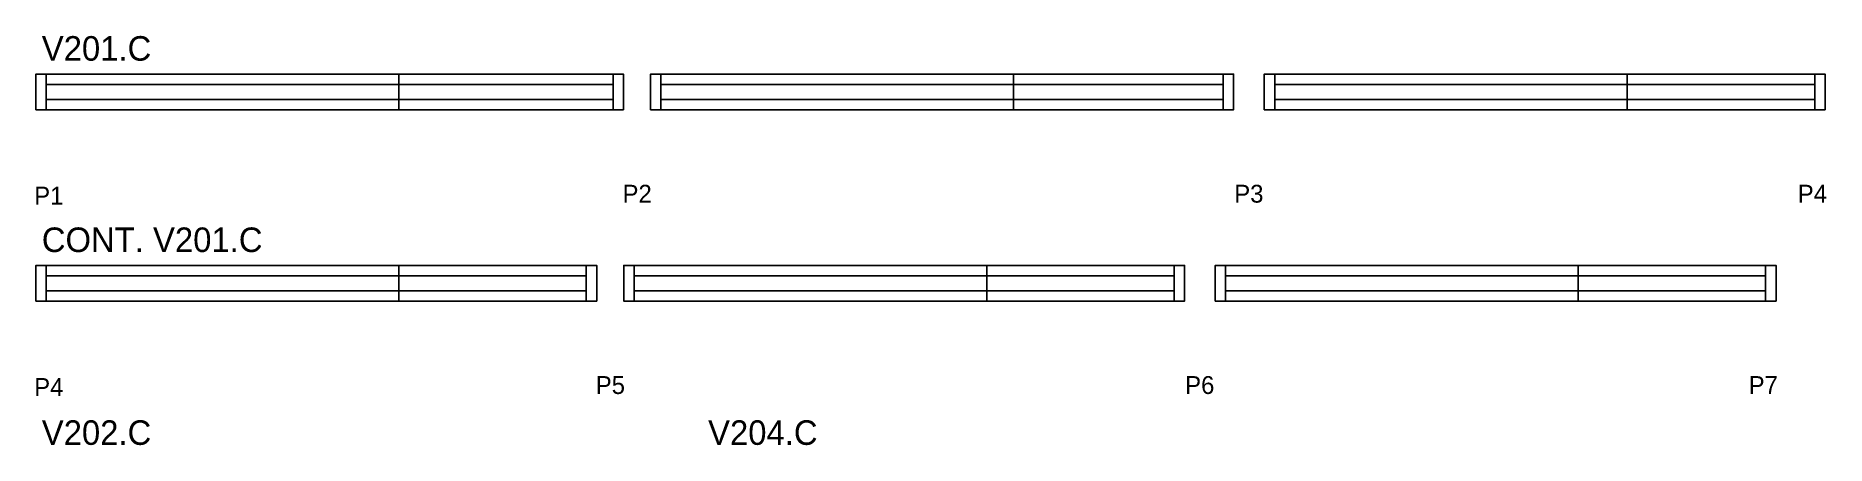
# Model space of a CAD drawing. Header units: metres. Extents: x 1674 to 2878, y 17477 to 17752.
import ezdxf

# ---------------------------------------------------------------- set-up
doc = ezdxf.new("R2010")
doc.units = ezdxf.units.M
for name, color, linetype in [('5', 7, 'Continuous'), ('NOMENCLATURA', 7, 'Continuous'), ('Painéis', 7, 'Continuous'), ('SARR_2.2x7', 7, 'Continuous')]:
    doc.layers.add(name, color=color, linetype=linetype)

msp = doc.modelspace()

# ---------------------------------------------------------------- linework, layer by layer
at = {"layer": 'Painéis', "color": 7, "lineweight": 25}
for points in [[(1918.2, 17702.1), (1674.2, 17702.1), (1674.2, 17726.1), (1918.2, 17726.1)], [(1918.2, 17726.1), (2069.2, 17726.1), (2069.2, 17702.1), (1918.2, 17702.1)], [(2331.4, 17702.1), (2087.4, 17702.1), (2087.4, 17726.1), (2331.4, 17726.1)], [(2331.4, 17726.1), (2479.4, 17726.1), (2479.4, 17702.1), (2331.4, 17702.1)], [(2744, 17702.1), (2500, 17702.1), (2500, 17726.1), (2744, 17726.1)], [(2744, 17726.1), (2877, 17726.1), (2877, 17702.1), (2744, 17702.1)], [(1918.2, 17573.5), (1674.2, 17573.5), (1674.2, 17597.5), (1918.2, 17597.5)], [(1918.2, 17597.5), (2051.2, 17597.5), (2051.2, 17573.5), (1918.2, 17573.5)], [(2313.4, 17573.5), (2069.4, 17573.5), (2069.4, 17597.5), (2313.4, 17597.5)], [(2313.4, 17597.5), (2446.4, 17597.5), (2446.4, 17573.5), (2313.4, 17573.5)], [(2711, 17573.5), (2467, 17573.5), (2467, 17597.5), (2711, 17597.5)], [(2711, 17597.5), (2844, 17597.5), (2844, 17573.5), (2711, 17573.5)]]:
    msp.add_lwpolyline(points, close=True, dxfattribs=at)
at = {"layer": 'SARR_2.2x7', "color": 7, "lineweight": 25}
for p, q in [((1681.2, 17726.1), (1681.2, 17702.1)), ((1918.2, 17719.1), (1681.2, 17719.1)), ((2062.2, 17719.1), (1918.2, 17719.1)), ((2062.2, 17726.1), (2062.2, 17702.1)), ((2094.4, 17726.1), (2094.4, 17702.1)), ((2331.4, 17719.1), (2094.4, 17719.1)), ((2472.4, 17719.1), (2331.4, 17719.1)), ((2472.4, 17726.1), (2472.4, 17702.1)), ((2507, 17726.1), (2507, 17702.1)), ((2744, 17719.1), (2507, 17719.1)), ((2870, 17719.1), (2744, 17719.1)), ((2870, 17726.1), (2870, 17702.1)), ((1681.2, 17709.1), (1918.2, 17709.1)), ((1918.2, 17709.1), (2062.2, 17709.1)), ((2094.4, 17709.1), (2331.4, 17709.1)), ((2331.4, 17709.1), (2472.4, 17709.1)), ((2507, 17709.1), (2744, 17709.1)), ((2744, 17709.1), (2870, 17709.1)), ((1681.2, 17597.5), (1681.2, 17573.5)), ((2044.2, 17597.5), (2044.2, 17573.5)), ((2076.4, 17597.5), (2076.4, 17573.5)), ((2439.4, 17597.5), (2439.4, 17573.5)), ((2474, 17597.5), (2474, 17573.5)), ((2837, 17597.5), (2837, 17573.5)), ((1918.2, 17590.5), (1681.2, 17590.5)), ((2044.2, 17590.5), (1918.2, 17590.5)), ((2313.4, 17590.5), (2076.4, 17590.5)), ((2439.4, 17590.5), (2313.4, 17590.5)), ((2711, 17590.5), (2474, 17590.5)), ((2837, 17590.5), (2711, 17590.5)), ((1681.2, 17580.5), (1918.2, 17580.5)), ((1918.2, 17580.5), (2044.2, 17580.5)), ((2076.4, 17580.5), (2313.4, 17580.5)), ((2313.4, 17580.5), (2439.4, 17580.5)), ((2474, 17580.5), (2711, 17580.5)), ((2711, 17580.5), (2837, 17580.5))]:
    msp.add_line(p, q, dxfattribs=at)

# ---------------------------------------------------------------- texts
at = {"layer": '5', "color": 7, "lineweight": 25}
for s, p in [('P1', (1673.1, 17638.4)), ('P2', (2068.6, 17639.7)), ('P3', (2479.8, 17639.7)), ('P4', (2858.6, 17639.7)), ('P4', (1673.1, 17509.8)), ('P5', (2050.6, 17511.1)), ('P6', (2446.8, 17511.1)), ('P7', (2825.6, 17511.1))]:
    msp.add_text(s, height=12, dxfattribs=at).set_placement(p)
at = {"layer": 'NOMENCLATURA', "color": 7, "lineweight": 25}
for s, p in [('V201.C', (1678.2, 17735.1)), ('CONT. V201.C', (1678.2, 17606.5)), ('V202.C', (1678.2, 17476.9)), ('V204.C', (2126.1, 17476.9))]:
    msp.add_text(s, height=16.5, dxfattribs=at).set_placement(p)

doc.saveas('drawing.dxf')
